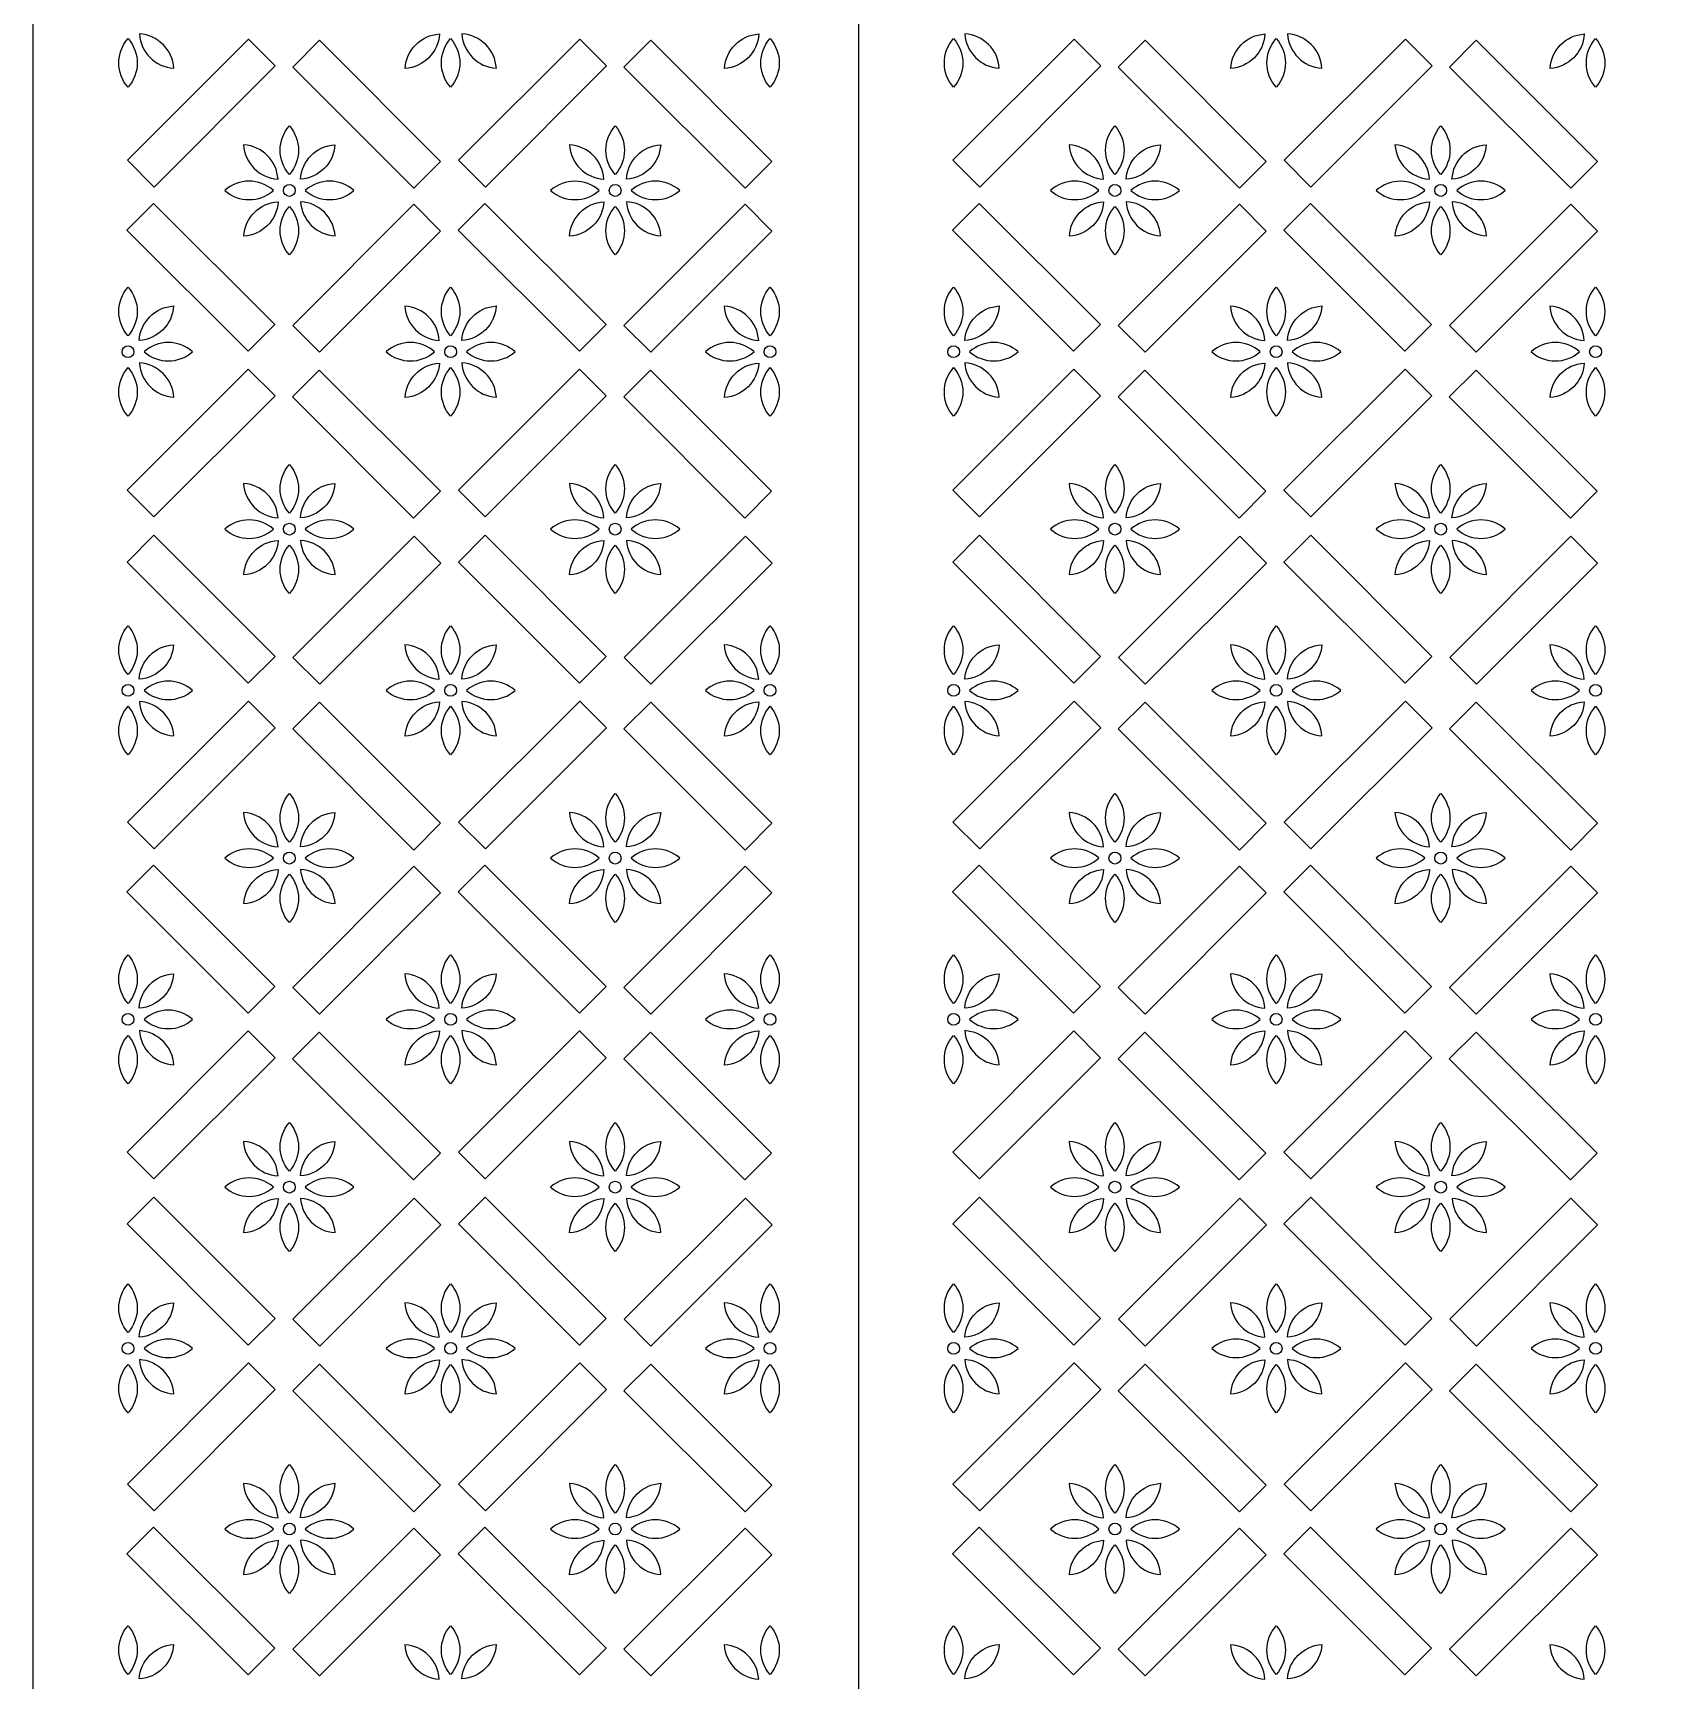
# Model space of a CAD drawing. Header units: millimetres. Extents: x 0 to 1000, y 0 to 2000.
# Drawn here: x 0 to 490, y 977.4 to 1476.2 of the extents above; entities that cross this region are included whole.
import ezdxf

# ---------------------------------------------------------------- set-up
doc = ezdxf.new("R2010")
doc.units = ezdxf.units.MM
doc.layers.add('Image', color=70, linetype='Continuous')

msp = doc.modelspace()

# ---------------------------------------------------------------- linework, layer by layer
at = {"layer": 'Image'}
msp.add_line((250, 2000), (250, 0), dxfattribs=at)
for points in [[(500, 2000), (0, 2000), (0, 0), (1000, 0), (1000, 2000)], [(28.6, 1437.64), (36.69, 1429.54), (73.38, 1466.23), (65.29, 1474.33)], [(123.45, 1437.3), (115.35, 1429.2), (78.66, 1465.89), (86.76, 1473.99)], [(128.91, 1437.64), (137.01, 1429.54), (173.7, 1466.23), (165.6, 1474.33)], [(223.76, 1437.3), (215.67, 1429.2), (178.98, 1465.89), (187.07, 1473.99)], [(278.6, 1437.64), (286.69, 1429.54), (323.38, 1466.23), (315.29, 1474.33)], [(373.45, 1437.3), (365.35, 1429.2), (328.66, 1465.89), (336.76, 1473.99)], [(378.91, 1437.64), (387.01, 1429.54), (423.7, 1466.23), (415.6, 1474.33)], [(473.76, 1437.3), (465.67, 1429.2), (428.98, 1465.89), (437.07, 1473.99)], [(28.45, 1416.51), (36.55, 1424.6), (73.24, 1387.91), (65.14, 1379.82)], [(123.45, 1416.21), (115.35, 1424.31), (78.66, 1387.62), (86.76, 1379.52)], [(128.77, 1416.51), (136.86, 1424.6), (173.55, 1387.91), (165.46, 1379.82)], [(223.76, 1416.21), (215.67, 1424.31), (178.98, 1387.62), (187.07, 1379.52)], [(278.45, 1416.51), (286.55, 1424.6), (323.24, 1387.91), (315.14, 1379.82)], [(373.45, 1416.21), (365.35, 1424.31), (328.66, 1387.62), (336.76, 1379.52)], [(378.77, 1416.51), (386.86, 1424.6), (423.55, 1387.91), (415.46, 1379.82)], [(473.76, 1416.21), (465.67, 1424.31), (428.98, 1387.62), (437.07, 1379.52)], [(28.53, 1337.72), (36.62, 1329.63), (73.31, 1366.32), (65.22, 1374.41)], [(123.38, 1337.39), (115.28, 1329.29), (78.59, 1365.98), (86.69, 1374.08)], [(128.84, 1337.72), (136.93, 1329.63), (173.62, 1366.32), (165.53, 1374.41)], [(223.69, 1337.39), (215.59, 1329.29), (178.9, 1365.98), (187, 1374.08)], [(278.53, 1337.72), (286.62, 1329.63), (323.31, 1366.32), (315.22, 1374.41)], [(373.38, 1337.39), (365.28, 1329.29), (328.59, 1365.98), (336.69, 1374.08)], [(378.84, 1337.72), (386.93, 1329.63), (423.62, 1366.32), (415.53, 1374.41)], [(473.69, 1337.39), (465.59, 1329.29), (428.9, 1365.98), (437, 1374.08)], [(28.53, 1315.96), (36.62, 1324.06), (73.31, 1287.37), (65.22, 1279.27)], [(123.52, 1315.67), (115.43, 1323.76), (78.74, 1287.07), (86.83, 1278.98)], [(128.84, 1315.96), (136.93, 1324.06), (173.62, 1287.37), (165.53, 1279.27)], [(223.83, 1315.67), (215.74, 1323.76), (179.05, 1287.07), (187.14, 1278.98)], [(278.53, 1315.96), (286.62, 1324.06), (323.31, 1287.37), (315.22, 1279.27)], [(373.52, 1315.67), (365.43, 1323.76), (328.74, 1287.07), (336.83, 1278.98)], [(378.84, 1315.96), (386.93, 1324.06), (423.62, 1287.37), (415.53, 1279.27)], [(473.83, 1315.67), (465.74, 1323.76), (429.05, 1287.07), (437.14, 1278.98)], [(28.6, 1237.18), (36.69, 1229.08), (73.38, 1265.78), (65.29, 1273.87)], [(123.45, 1236.84), (115.35, 1228.75), (78.66, 1265.44), (86.76, 1273.53)], [(128.91, 1237.18), (137.01, 1229.08), (173.7, 1265.78), (165.6, 1273.87)], [(223.76, 1236.84), (215.67, 1228.75), (178.98, 1265.44), (187.07, 1273.53)], [(278.6, 1237.18), (286.69, 1229.08), (323.38, 1265.78), (315.29, 1273.87)], [(373.45, 1236.84), (365.35, 1228.75), (328.66, 1265.44), (336.76, 1273.53)], [(378.91, 1237.18), (387.01, 1229.08), (423.7, 1265.78), (415.6, 1273.87)], [(473.76, 1236.84), (465.67, 1228.75), (428.98, 1265.44), (437.07, 1273.53)], [(28.45, 1216.05), (36.55, 1224.14), (73.24, 1187.45), (65.14, 1179.36)], [(123.45, 1215.76), (115.35, 1223.85), (78.66, 1187.16), (86.76, 1179.07)], [(128.77, 1216.05), (136.86, 1224.14), (173.55, 1187.45), (165.46, 1179.36)], [(223.76, 1215.76), (215.67, 1223.85), (178.98, 1187.16), (187.07, 1179.07)], [(278.45, 1216.05), (286.55, 1224.14), (323.24, 1187.45), (315.14, 1179.36)], [(373.45, 1215.76), (365.35, 1223.85), (328.66, 1187.16), (336.76, 1179.07)], [(378.77, 1216.05), (386.86, 1224.14), (423.55, 1187.45), (415.46, 1179.36)], [(473.76, 1215.76), (465.67, 1223.85), (428.98, 1187.16), (437.07, 1179.07)], [(28.53, 1137.27), (36.62, 1129.17), (73.31, 1165.86), (65.22, 1173.96)], [(123.38, 1136.93), (115.28, 1128.83), (78.59, 1165.52), (86.69, 1173.62)], [(128.84, 1137.27), (136.93, 1129.17), (173.62, 1165.86), (165.53, 1173.96)], [(223.69, 1136.93), (215.59, 1128.83), (178.9, 1165.52), (187, 1173.62)], [(278.53, 1137.27), (286.62, 1129.17), (323.31, 1165.86), (315.22, 1173.96)], [(373.38, 1136.93), (365.28, 1128.83), (328.59, 1165.52), (336.69, 1173.62)], [(378.84, 1137.27), (386.93, 1129.17), (423.62, 1165.86), (415.53, 1173.96)], [(473.69, 1136.93), (465.59, 1128.83), (428.9, 1165.52), (437, 1173.62)], [(28.53, 1115.51), (36.62, 1123.6), (73.31, 1086.91), (65.22, 1078.81)], [(123.52, 1115.21), (115.43, 1123.31), (78.74, 1086.62), (86.83, 1078.52)], [(128.84, 1115.51), (136.93, 1123.6), (173.62, 1086.91), (165.53, 1078.81)], [(223.83, 1115.21), (215.74, 1123.31), (179.05, 1086.62), (187.14, 1078.52)], [(278.53, 1115.51), (286.62, 1123.6), (323.31, 1086.91), (315.22, 1078.81)], [(373.52, 1115.21), (365.43, 1123.31), (328.74, 1086.62), (336.83, 1078.52)], [(378.84, 1115.51), (386.93, 1123.6), (423.62, 1086.91), (415.53, 1078.81)], [(473.83, 1115.21), (465.74, 1123.31), (429.05, 1086.62), (437.14, 1078.52)], [(28.6, 1036.72), (36.69, 1028.63), (73.38, 1065.32), (65.29, 1073.41)], [(123.45, 1036.38), (115.35, 1028.29), (78.66, 1064.98), (86.76, 1073.07)], [(128.91, 1036.72), (137.01, 1028.63), (173.7, 1065.32), (165.6, 1073.41)], [(223.76, 1036.38), (215.67, 1028.29), (178.98, 1064.98), (187.07, 1073.07)], [(278.6, 1036.72), (286.69, 1028.63), (323.38, 1065.32), (315.29, 1073.41)], [(373.45, 1036.38), (365.35, 1028.29), (328.66, 1064.98), (336.76, 1073.07)], [(378.91, 1036.72), (387.01, 1028.63), (423.7, 1065.32), (415.6, 1073.41)], [(473.76, 1036.38), (465.67, 1028.29), (428.98, 1064.98), (437.07, 1073.07)], [(28.45, 1015.59), (36.55, 1023.69), (73.24, 987), (65.14, 978.9)], [(123.45, 1015.3), (115.35, 1023.39), (78.66, 986.7), (86.76, 978.61)], [(128.77, 1015.59), (136.86, 1023.69), (173.55, 987), (165.46, 978.9)], [(223.76, 1015.3), (215.67, 1023.39), (178.98, 986.7), (187.07, 978.61)], [(278.45, 1015.59), (286.55, 1023.69), (323.24, 987), (315.14, 978.9)], [(373.45, 1015.3), (365.35, 1023.39), (328.66, 986.7), (336.76, 978.61)], [(378.77, 1015.59), (386.86, 1023.69), (423.55, 987), (415.46, 978.9)], [(473.76, 1015.3), (465.67, 1023.39), (428.98, 986.7), (437.07, 978.61)]]:
    msp.add_lwpolyline(points, close=True, dxfattribs=at)
for points in [[(28.79, 1459.78, -0.380423), (28.79, 1474.49, -0.380423)], [(42.64, 1465.53, 0.380423), (32.22, 1475.91, 0.380423)], [(123.07, 1475.9, -0.380423), (112.7, 1465.48, -0.380423)], [(126.48, 1459.78, -0.380423), (126.48, 1474.49, -0.380423)], [(140.33, 1465.53, 0.380423), (129.91, 1475.91, 0.380423)], [(219.79, 1475.9, -0.380423), (209.41, 1465.48, -0.380423)], [(223.2, 1459.78, -0.380423), (223.2, 1474.49, -0.380423)], [(278.79, 1459.78, -0.380423), (278.79, 1474.49, -0.380423)], [(292.64, 1465.53, 0.380423), (282.22, 1475.91, 0.380423)], [(373.07, 1475.9, -0.380423), (362.7, 1465.48, -0.380423)], [(376.48, 1459.78, -0.380423), (376.48, 1474.49, -0.380423)], [(390.33, 1465.53, 0.380423), (379.91, 1475.91, 0.380423)], [(469.79, 1475.9, -0.380423), (459.41, 1465.48, -0.380423)], [(473.2, 1459.78, -0.380423), (473.2, 1474.49, -0.380423)], [(77.64, 1433.35, -0.380423), (77.64, 1448.06, -0.380423)], [(176.31, 1433.35, -0.380423), (176.31, 1448.06, -0.380423)], [(327.64, 1433.35, -0.380423), (327.64, 1448.06, -0.380423)], [(426.31, 1433.35, -0.380423), (426.31, 1448.06, -0.380423)], [(74.21, 1431.93, 0.380423), (63.79, 1442.31, 0.380423)], [(91.43, 1442.36, -0.380423), (81.05, 1431.94, -0.380423)], [(172.88, 1431.93, 0.380423), (162.46, 1442.31, 0.380423)], [(190.09, 1442.36, -0.380423), (179.72, 1431.94, -0.380423)], [(324.21, 1431.93, 0.380423), (313.79, 1442.31, 0.380423)], [(341.43, 1442.36, -0.380423), (331.05, 1431.94, -0.380423)], [(422.88, 1431.93, 0.380423), (412.46, 1442.31, 0.380423)], [(440.09, 1442.36, -0.380423), (429.72, 1431.94, -0.380423)], [(58.1, 1428.52, 0.380423), (72.81, 1428.52, 0.380423)], [(82.47, 1428.52, 0.380423), (97.18, 1428.52, 0.380423)], [(156.77, 1428.52, 0.380423), (171.47, 1428.52, 0.380423)], [(181.14, 1428.52, 0.380423), (195.85, 1428.52, 0.380423)], [(308.1, 1428.52, 0.380423), (322.81, 1428.52, 0.380423)], [(332.47, 1428.52, 0.380423), (347.18, 1428.52, 0.380423)], [(406.77, 1428.52, 0.380423), (421.47, 1428.52, 0.380423)], [(431.14, 1428.52, 0.380423), (445.85, 1428.52, 0.380423)], [(74.23, 1425.1, -0.380423), (63.85, 1414.68, -0.380423)], [(77.64, 1408.98, -0.380423), (77.64, 1423.69, -0.380423)], [(91.48, 1414.73, 0.380423), (81.06, 1425.11, 0.380423)], [(172.9, 1425.1, -0.380423), (162.52, 1414.68, -0.380423)], [(176.31, 1408.98, -0.380423), (176.31, 1423.69, -0.380423)], [(190.15, 1414.73, 0.380423), (179.73, 1425.11, 0.380423)], [(324.23, 1425.1, -0.380423), (313.85, 1414.68, -0.380423)], [(327.64, 1408.98, -0.380423), (327.64, 1423.69, -0.380423)], [(341.48, 1414.73, 0.380423), (331.06, 1425.11, 0.380423)], [(422.9, 1425.1, -0.380423), (412.52, 1414.68, -0.380423)], [(426.31, 1408.98, -0.380423), (426.31, 1423.69, -0.380423)], [(440.15, 1414.73, 0.380423), (429.73, 1425.11, 0.380423)], [(28.79, 1384.51, -0.380423), (28.79, 1399.21, -0.380423)], [(126.48, 1384.51, -0.380423), (126.48, 1399.21, -0.380423)], [(223.2, 1384.51, -0.380423), (223.2, 1399.21, -0.380423)], [(278.79, 1384.51, -0.380423), (278.79, 1399.21, -0.380423)], [(376.48, 1384.51, -0.380423), (376.48, 1399.21, -0.380423)], [(473.2, 1384.51, -0.380423), (473.2, 1399.21, -0.380423)], [(42.58, 1393.52, -0.380423), (32.2, 1383.1, -0.380423)], [(123.06, 1383.08, 0.380423), (112.64, 1393.46, 0.380423)], [(140.27, 1393.52, -0.380423), (129.89, 1383.1, -0.380423)], [(219.77, 1383.08, 0.380423), (209.35, 1393.46, 0.380423)], [(292.58, 1393.52, -0.380423), (282.2, 1383.1, -0.380423)], [(373.06, 1383.08, 0.380423), (362.64, 1393.46, 0.380423)], [(390.27, 1393.52, -0.380423), (379.89, 1383.1, -0.380423)], [(469.77, 1383.08, 0.380423), (459.35, 1393.46, 0.380423)], [(33.63, 1379.67, 0.380423), (48.33, 1379.67, 0.380423)], [(106.95, 1379.67, 0.380423), (121.65, 1379.67, 0.380423)], [(131.32, 1379.67, 0.380423), (146.02, 1379.67, 0.380423)], [(203.66, 1379.67, 0.380423), (218.37, 1379.67, 0.380423)], [(283.63, 1379.67, 0.380423), (298.33, 1379.67, 0.380423)], [(356.95, 1379.67, 0.380423), (371.65, 1379.67, 0.380423)], [(381.32, 1379.67, 0.380423), (396.02, 1379.67, 0.380423)], [(453.66, 1379.67, 0.380423), (468.37, 1379.67, 0.380423)], [(28.79, 1360.14, -0.380423), (28.79, 1374.84, -0.380423)], [(42.64, 1365.89, 0.380423), (32.22, 1376.26, 0.380423)], [(123.07, 1376.25, -0.380423), (112.7, 1365.83, -0.380423)], [(126.48, 1360.14, -0.380423), (126.48, 1374.84, -0.380423)], [(140.33, 1365.89, 0.380423), (129.91, 1376.26, 0.380423)], [(219.79, 1376.25, -0.380423), (209.41, 1365.83, -0.380423)], [(223.2, 1360.14, -0.380423), (223.2, 1374.84, -0.380423)], [(278.79, 1360.14, -0.380423), (278.79, 1374.84, -0.380423)], [(292.64, 1365.89, 0.380423), (282.22, 1376.26, 0.380423)], [(373.07, 1376.25, -0.380423), (362.7, 1365.83, -0.380423)], [(376.48, 1360.14, -0.380423), (376.48, 1374.84, -0.380423)], [(390.33, 1365.89, 0.380423), (379.91, 1376.26, 0.380423)], [(469.79, 1376.25, -0.380423), (459.41, 1365.83, -0.380423)], [(473.2, 1360.14, -0.380423), (473.2, 1374.84, -0.380423)], [(77.64, 1330.78, -0.380423), (77.64, 1345.48, -0.380423)], [(176.31, 1330.78, -0.380423), (176.31, 1345.48, -0.380423)], [(327.64, 1330.78, -0.380423), (327.64, 1345.48, -0.380423)], [(426.31, 1330.78, -0.380423), (426.31, 1345.48, -0.380423)], [(74.21, 1329.35, 0.380423), (63.79, 1339.73, 0.380423)], [(91.43, 1339.79, -0.380423), (81.05, 1329.37, -0.380423)], [(172.88, 1329.35, 0.380423), (162.46, 1339.73, 0.380423)], [(190.09, 1339.79, -0.380423), (179.72, 1329.37, -0.380423)], [(324.21, 1329.35, 0.380423), (313.79, 1339.73, 0.380423)], [(341.43, 1339.79, -0.380423), (331.05, 1329.37, -0.380423)], [(422.88, 1329.35, 0.380423), (412.46, 1339.73, 0.380423)], [(440.09, 1339.79, -0.380423), (429.72, 1329.37, -0.380423)], [(58.1, 1325.94, 0.380423), (72.81, 1325.94, 0.380423)], [(82.47, 1325.94, 0.380423), (97.18, 1325.94, 0.380423)], [(156.77, 1325.94, 0.380423), (171.47, 1325.94, 0.380423)], [(181.14, 1325.94, 0.380423), (195.85, 1325.94, 0.380423)], [(308.1, 1325.94, 0.380423), (322.81, 1325.94, 0.380423)], [(332.47, 1325.94, 0.380423), (347.18, 1325.94, 0.380423)], [(406.77, 1325.94, 0.380423), (421.47, 1325.94, 0.380423)], [(431.14, 1325.94, 0.380423), (445.85, 1325.94, 0.380423)], [(74.23, 1322.52, -0.380423), (63.85, 1312.1, -0.380423)], [(91.48, 1312.16, 0.380423), (81.06, 1322.53, 0.380423)], [(172.9, 1322.52, -0.380423), (162.52, 1312.1, -0.380423)], [(190.15, 1312.16, 0.380423), (179.73, 1322.53, 0.380423)], [(324.23, 1322.52, -0.380423), (313.85, 1312.1, -0.380423)], [(341.48, 1312.16, 0.380423), (331.06, 1322.53, 0.380423)], [(422.9, 1322.52, -0.380423), (412.52, 1312.1, -0.380423)], [(440.15, 1312.16, 0.380423), (429.73, 1322.53, 0.380423)], [(77.64, 1306.41, -0.380423), (77.64, 1321.11, -0.380423)], [(176.31, 1306.41, -0.380423), (176.31, 1321.11, -0.380423)], [(327.64, 1306.41, -0.380423), (327.64, 1321.11, -0.380423)], [(426.31, 1306.41, -0.380423), (426.31, 1321.11, -0.380423)], [(28.79, 1281.93, -0.380423), (28.79, 1296.64, -0.380423)], [(126.48, 1281.93, -0.380423), (126.48, 1296.64, -0.380423)], [(223.2, 1281.93, -0.380423), (223.2, 1296.64, -0.380423)], [(278.79, 1281.93, -0.380423), (278.79, 1296.64, -0.380423)], [(376.48, 1281.93, -0.380423), (376.48, 1296.64, -0.380423)], [(473.2, 1281.93, -0.380423), (473.2, 1296.64, -0.380423)], [(42.58, 1290.94, -0.380423), (32.2, 1280.52, -0.380423)], [(123.06, 1280.51, 0.380423), (112.64, 1290.89, 0.380423)], [(140.27, 1290.94, -0.380423), (129.89, 1280.52, -0.380423)], [(219.77, 1280.51, 0.380423), (209.35, 1290.89, 0.380423)], [(292.58, 1290.94, -0.380423), (282.2, 1280.52, -0.380423)], [(373.06, 1280.51, 0.380423), (362.64, 1290.89, 0.380423)], [(390.27, 1290.94, -0.380423), (379.89, 1280.52, -0.380423)], [(469.77, 1280.51, 0.380423), (459.35, 1290.89, 0.380423)], [(33.63, 1277.1, 0.380423), (48.33, 1277.1, 0.380423)], [(106.95, 1277.1, 0.380423), (121.65, 1277.1, 0.380423)], [(131.32, 1277.1, 0.380423), (146.02, 1277.1, 0.380423)], [(203.66, 1277.1, 0.380423), (218.37, 1277.1, 0.380423)], [(283.63, 1277.1, 0.380423), (298.33, 1277.1, 0.380423)], [(356.95, 1277.1, 0.380423), (371.65, 1277.1, 0.380423)], [(381.32, 1277.1, 0.380423), (396.02, 1277.1, 0.380423)], [(453.66, 1277.1, 0.380423), (468.37, 1277.1, 0.380423)], [(28.79, 1257.56, -0.380423), (28.79, 1272.27, -0.380423)], [(42.64, 1263.31, 0.380423), (32.22, 1273.69, 0.380423)], [(123.07, 1273.67, -0.380423), (112.7, 1263.25, -0.380423)], [(126.48, 1257.56, -0.380423), (126.48, 1272.27, -0.380423)], [(140.33, 1263.31, 0.380423), (129.91, 1273.69, 0.380423)], [(219.79, 1273.67, -0.380423), (209.41, 1263.25, -0.380423)], [(223.2, 1257.56, -0.380423), (223.2, 1272.27, -0.380423)], [(278.79, 1257.56, -0.380423), (278.79, 1272.27, -0.380423)], [(292.64, 1263.31, 0.380423), (282.22, 1273.69, 0.380423)], [(373.07, 1273.67, -0.380423), (362.7, 1263.25, -0.380423)], [(376.48, 1257.56, -0.380423), (376.48, 1272.27, -0.380423)], [(390.33, 1263.31, 0.380423), (379.91, 1273.69, 0.380423)], [(469.79, 1273.67, -0.380423), (459.41, 1263.25, -0.380423)], [(473.2, 1257.56, -0.380423), (473.2, 1272.27, -0.380423)], [(77.64, 1231.13, -0.380423), (77.64, 1245.84, -0.380423)], [(176.31, 1231.13, -0.380423), (176.31, 1245.84, -0.380423)], [(327.64, 1231.13, -0.380423), (327.64, 1245.84, -0.380423)], [(426.31, 1231.13, -0.380423), (426.31, 1245.84, -0.380423)], [(74.21, 1229.71, 0.380423), (63.79, 1240.09, 0.380423)], [(91.43, 1240.14, -0.380423), (81.05, 1229.72, -0.380423)], [(172.88, 1229.71, 0.380423), (162.46, 1240.09, 0.380423)], [(190.09, 1240.14, -0.380423), (179.72, 1229.72, -0.380423)], [(324.21, 1229.71, 0.380423), (313.79, 1240.09, 0.380423)], [(341.43, 1240.14, -0.380423), (331.05, 1229.72, -0.380423)], [(422.88, 1229.71, 0.380423), (412.46, 1240.09, 0.380423)], [(440.09, 1240.14, -0.380423), (429.72, 1229.72, -0.380423)], [(58.1, 1226.3, 0.380423), (72.81, 1226.3, 0.380423)], [(82.47, 1226.3, 0.380423), (97.18, 1226.3, 0.380423)], [(156.77, 1226.3, 0.380423), (171.47, 1226.3, 0.380423)], [(181.14, 1226.3, 0.380423), (195.85, 1226.3, 0.380423)], [(308.1, 1226.3, 0.380423), (322.81, 1226.3, 0.380423)], [(332.47, 1226.3, 0.380423), (347.18, 1226.3, 0.380423)], [(406.77, 1226.3, 0.380423), (421.47, 1226.3, 0.380423)], [(431.14, 1226.3, 0.380423), (445.85, 1226.3, 0.380423)], [(74.23, 1222.88, -0.380423), (63.85, 1212.45, -0.380423)], [(91.48, 1212.51, 0.380423), (81.06, 1222.89, 0.380423)], [(172.9, 1222.88, -0.380423), (162.52, 1212.45, -0.380423)], [(190.15, 1212.51, 0.380423), (179.73, 1222.89, 0.380423)], [(324.23, 1222.88, -0.380423), (313.85, 1212.45, -0.380423)], [(341.48, 1212.51, 0.380423), (331.06, 1222.89, 0.380423)], [(422.9, 1222.88, -0.380423), (412.52, 1212.45, -0.380423)], [(440.15, 1212.51, 0.380423), (429.73, 1222.89, 0.380423)], [(77.64, 1206.76, -0.380423), (77.64, 1221.47, -0.380423)], [(176.31, 1206.76, -0.380423), (176.31, 1221.47, -0.380423)], [(327.64, 1206.76, -0.380423), (327.64, 1221.47, -0.380423)], [(426.31, 1206.76, -0.380423), (426.31, 1221.47, -0.380423)], [(28.79, 1182.29, -0.380423), (28.79, 1196.99, -0.380423)], [(126.48, 1182.29, -0.380423), (126.48, 1196.99, -0.380423)], [(223.2, 1182.29, -0.380423), (223.2, 1196.99, -0.380423)], [(278.79, 1182.29, -0.380423), (278.79, 1196.99, -0.380423)], [(376.48, 1182.29, -0.380423), (376.48, 1196.99, -0.380423)], [(473.2, 1182.29, -0.380423), (473.2, 1196.99, -0.380423)], [(42.58, 1191.3, -0.380423), (32.2, 1180.88, -0.380423)], [(123.06, 1180.86, 0.380423), (112.64, 1191.24, 0.380423)], [(140.27, 1191.3, -0.380423), (129.89, 1180.88, -0.380423)], [(219.77, 1180.86, 0.380423), (209.35, 1191.24, 0.380423)], [(292.58, 1191.3, -0.380423), (282.2, 1180.88, -0.380423)], [(373.06, 1180.86, 0.380423), (362.64, 1191.24, 0.380423)], [(390.27, 1191.3, -0.380423), (379.89, 1180.88, -0.380423)], [(469.77, 1180.86, 0.380423), (459.35, 1191.24, 0.380423)], [(33.63, 1177.45, 0.380423), (48.33, 1177.45, 0.380423)], [(106.95, 1177.45, 0.380423), (121.65, 1177.45, 0.380423)], [(131.32, 1177.45, 0.380423), (146.02, 1177.45, 0.380423)], [(203.66, 1177.45, 0.380423), (218.37, 1177.45, 0.380423)], [(283.63, 1177.45, 0.380423), (298.33, 1177.45, 0.380423)], [(356.95, 1177.45, 0.380423), (371.65, 1177.45, 0.380423)], [(381.32, 1177.45, 0.380423), (396.02, 1177.45, 0.380423)], [(453.66, 1177.45, 0.380423), (468.37, 1177.45, 0.380423)], [(28.79, 1157.92, -0.380423), (28.79, 1172.62, -0.380423)], [(42.64, 1163.67, 0.380423), (32.22, 1174.04, 0.380423)], [(123.07, 1174.03, -0.380423), (112.7, 1163.61, -0.380423)], [(126.48, 1157.92, -0.380423), (126.48, 1172.62, -0.380423)], [(140.33, 1163.67, 0.380423), (129.91, 1174.04, 0.380423)], [(219.79, 1174.03, -0.380423), (209.41, 1163.61, -0.380423)], [(223.2, 1157.92, -0.380423), (223.2, 1172.62, -0.380423)], [(278.79, 1157.92, -0.380423), (278.79, 1172.62, -0.380423)], [(292.64, 1163.67, 0.380423), (282.22, 1174.04, 0.380423)], [(373.07, 1174.03, -0.380423), (362.7, 1163.61, -0.380423)], [(376.48, 1157.92, -0.380423), (376.48, 1172.62, -0.380423)], [(390.33, 1163.67, 0.380423), (379.91, 1174.04, 0.380423)], [(469.79, 1174.03, -0.380423), (459.41, 1163.61, -0.380423)], [(473.2, 1157.92, -0.380423), (473.2, 1172.62, -0.380423)], [(77.64, 1131.49, -0.380423), (77.64, 1146.19, -0.380423)], [(176.31, 1131.49, -0.380423), (176.31, 1146.19, -0.380423)], [(327.64, 1131.49, -0.380423), (327.64, 1146.19, -0.380423)], [(426.31, 1131.49, -0.380423), (426.31, 1146.19, -0.380423)], [(74.21, 1130.06, 0.380423), (63.79, 1140.44, 0.380423)], [(91.43, 1140.5, -0.380423), (81.05, 1130.08, -0.380423)], [(172.88, 1130.06, 0.380423), (162.46, 1140.44, 0.380423)], [(190.09, 1140.5, -0.380423), (179.72, 1130.08, -0.380423)], [(324.21, 1130.06, 0.380423), (313.79, 1140.44, 0.380423)], [(341.43, 1140.5, -0.380423), (331.05, 1130.08, -0.380423)], [(422.88, 1130.06, 0.380423), (412.46, 1140.44, 0.380423)], [(440.09, 1140.5, -0.380423), (429.72, 1130.08, -0.380423)], [(58.1, 1126.65, 0.380423), (72.81, 1126.65, 0.380423)], [(82.47, 1126.65, 0.380423), (97.18, 1126.65, 0.380423)], [(156.77, 1126.65, 0.380423), (171.47, 1126.65, 0.380423)], [(181.14, 1126.65, 0.380423), (195.85, 1126.65, 0.380423)], [(308.1, 1126.65, 0.380423), (322.81, 1126.65, 0.380423)], [(332.47, 1126.65, 0.380423), (347.18, 1126.65, 0.380423)], [(406.77, 1126.65, 0.380423), (421.47, 1126.65, 0.380423)], [(431.14, 1126.65, 0.380423), (445.85, 1126.65, 0.380423)], [(74.23, 1123.23, -0.380423), (63.85, 1112.81, -0.380423)], [(91.48, 1112.87, 0.380423), (81.06, 1123.24, 0.380423)], [(172.9, 1123.23, -0.380423), (162.52, 1112.81, -0.380423)], [(190.15, 1112.87, 0.380423), (179.73, 1123.24, 0.380423)], [(324.23, 1123.23, -0.380423), (313.85, 1112.81, -0.380423)], [(341.48, 1112.87, 0.380423), (331.06, 1123.24, 0.380423)], [(422.9, 1123.23, -0.380423), (412.52, 1112.81, -0.380423)], [(440.15, 1112.87, 0.380423), (429.73, 1123.24, 0.380423)], [(77.64, 1107.12, -0.380423), (77.64, 1121.82, -0.380423)], [(176.31, 1107.12, -0.380423), (176.31, 1121.82, -0.380423)], [(327.64, 1107.12, -0.380423), (327.64, 1121.82, -0.380423)], [(426.31, 1107.12, -0.380423), (426.31, 1121.82, -0.380423)], [(28.79, 1082.64, -0.380423), (28.79, 1097.35, -0.380423)], [(126.48, 1082.64, -0.380423), (126.48, 1097.35, -0.380423)], [(223.2, 1082.64, -0.380423), (223.2, 1097.35, -0.380423)], [(278.79, 1082.64, -0.380423), (278.79, 1097.35, -0.380423)], [(376.48, 1082.64, -0.380423), (376.48, 1097.35, -0.380423)], [(473.2, 1082.64, -0.380423), (473.2, 1097.35, -0.380423)], [(42.58, 1091.65, -0.380423), (32.2, 1081.23, -0.380423)], [(123.06, 1081.22, 0.380423), (112.64, 1091.6, 0.380423)], [(140.27, 1091.65, -0.380423), (129.89, 1081.23, -0.380423)], [(219.77, 1081.22, 0.380423), (209.35, 1091.6, 0.380423)], [(292.58, 1091.65, -0.380423), (282.2, 1081.23, -0.380423)], [(373.06, 1081.22, 0.380423), (362.64, 1091.6, 0.380423)], [(390.27, 1091.65, -0.380423), (379.89, 1081.23, -0.380423)], [(469.77, 1081.22, 0.380423), (459.35, 1091.6, 0.380423)], [(33.63, 1077.81, 0.380423), (48.33, 1077.81, 0.380423)], [(106.95, 1077.81, 0.380423), (121.65, 1077.81, 0.380423)], [(131.32, 1077.81, 0.380423), (146.02, 1077.81, 0.380423)], [(203.66, 1077.81, 0.380423), (218.37, 1077.81, 0.380423)], [(283.63, 1077.81, 0.380423), (298.33, 1077.81, 0.380423)], [(356.95, 1077.81, 0.380423), (371.65, 1077.81, 0.380423)], [(381.32, 1077.81, 0.380423), (396.02, 1077.81, 0.380423)], [(453.66, 1077.81, 0.380423), (468.37, 1077.81, 0.380423)], [(28.79, 1058.27, -0.380423), (28.79, 1072.98, -0.380423)], [(42.64, 1064.02, 0.380423), (32.22, 1074.4, 0.380423)], [(123.07, 1074.38, -0.380423), (112.7, 1063.96, -0.380423)], [(126.48, 1058.27, -0.380423), (126.48, 1072.98, -0.380423)], [(140.33, 1064.02, 0.380423), (129.91, 1074.4, 0.380423)], [(219.79, 1074.38, -0.380423), (209.41, 1063.96, -0.380423)], [(223.2, 1058.27, -0.380423), (223.2, 1072.98, -0.380423)], [(278.79, 1058.27, -0.380423), (278.79, 1072.98, -0.380423)], [(292.64, 1064.02, 0.380423), (282.22, 1074.4, 0.380423)], [(373.07, 1074.38, -0.380423), (362.7, 1063.96, -0.380423)], [(376.48, 1058.27, -0.380423), (376.48, 1072.98, -0.380423)], [(390.33, 1064.02, 0.380423), (379.91, 1074.4, 0.380423)], [(469.79, 1074.38, -0.380423), (459.41, 1063.96, -0.380423)], [(473.2, 1058.27, -0.380423), (473.2, 1072.98, -0.380423)], [(77.64, 1027.93, -0.380423), (77.64, 1042.64, -0.380423)], [(176.31, 1027.93, -0.380423), (176.31, 1042.64, -0.380423)], [(327.64, 1027.93, -0.380423), (327.64, 1042.64, -0.380423)], [(426.31, 1027.93, -0.380423), (426.31, 1042.64, -0.380423)], [(74.21, 1026.51, 0.380423), (63.79, 1036.89, 0.380423)], [(91.43, 1036.95, -0.380423), (81.05, 1026.53, -0.380423)], [(172.88, 1026.51, 0.380423), (162.46, 1036.89, 0.380423)], [(190.09, 1036.95, -0.380423), (179.72, 1026.53, -0.380423)], [(324.21, 1026.51, 0.380423), (313.79, 1036.89, 0.380423)], [(341.43, 1036.95, -0.380423), (331.05, 1026.53, -0.380423)], [(422.88, 1026.51, 0.380423), (412.46, 1036.89, 0.380423)], [(440.09, 1036.95, -0.380423), (429.72, 1026.53, -0.380423)], [(58.1, 1023.1, 0.380423), (72.81, 1023.1, 0.380423)], [(82.47, 1023.1, 0.380423), (97.18, 1023.1, 0.380423)], [(156.77, 1023.1, 0.380423), (171.47, 1023.1, 0.380423)], [(181.14, 1023.1, 0.380423), (195.85, 1023.1, 0.380423)], [(308.1, 1023.1, 0.380423), (322.81, 1023.1, 0.380423)], [(332.47, 1023.1, 0.380423), (347.18, 1023.1, 0.380423)], [(406.77, 1023.1, 0.380423), (421.47, 1023.1, 0.380423)], [(431.14, 1023.1, 0.380423), (445.85, 1023.1, 0.380423)], [(74.23, 1019.68, -0.380423), (63.85, 1009.26, -0.380423)], [(77.64, 1003.56, -0.380423), (77.64, 1018.27, -0.380423)], [(91.48, 1009.31, 0.380423), (81.06, 1019.69, 0.380423)], [(172.9, 1019.68, -0.380423), (162.52, 1009.26, -0.380423)], [(176.31, 1003.56, -0.380423), (176.31, 1018.27, -0.380423)], [(190.15, 1009.31, 0.380423), (179.73, 1019.69, 0.380423)], [(324.23, 1019.68, -0.380423), (313.85, 1009.26, -0.380423)], [(327.64, 1003.56, -0.380423), (327.64, 1018.27, -0.380423)], [(341.48, 1009.31, 0.380423), (331.06, 1019.69, 0.380423)], [(422.9, 1019.68, -0.380423), (412.52, 1009.26, -0.380423)], [(426.31, 1003.56, -0.380423), (426.31, 1018.27, -0.380423)], [(440.15, 1009.31, 0.380423), (429.73, 1019.69, 0.380423)], [(28.79, 979.09, -0.380423), (28.79, 993.79, -0.380423)], [(126.48, 979.09, -0.380423), (126.48, 993.79, -0.380423)], [(223.2, 979.09, -0.380423), (223.2, 993.79, -0.380423)], [(278.79, 979.09, -0.380423), (278.79, 993.79, -0.380423)], [(376.48, 979.09, -0.380423), (376.48, 993.79, -0.380423)], [(473.2, 979.09, -0.380423), (473.2, 993.79, -0.380423)], [(42.58, 988.1, -0.380423), (32.2, 977.68, -0.380423)], [(123.06, 977.67, 0.380423), (112.64, 988.04, 0.380423)], [(140.27, 988.1, -0.380423), (129.89, 977.68, -0.380423)], [(219.77, 977.67, 0.380423), (209.35, 988.04, 0.380423)], [(292.58, 988.1, -0.380423), (282.2, 977.68, -0.380423)], [(373.06, 977.67, 0.380423), (362.64, 988.04, 0.380423)], [(390.27, 988.1, -0.380423), (379.89, 977.68, -0.380423)], [(469.77, 977.67, 0.380423), (459.35, 988.04, 0.380423)]]:
    msp.add_lwpolyline(points, format="xyb", close=True, dxfattribs=at)
for centre in [(77.64, 1428.52), (176.31, 1428.52), (327.64, 1428.52), (426.31, 1428.52), (28.79, 1379.67), (126.48, 1379.67), (223.2, 1379.67), (278.79, 1379.67), (376.48, 1379.67), (473.2, 1379.67), (77.64, 1325.94), (176.31, 1325.94), (327.64, 1325.94), (426.31, 1325.94), (28.79, 1277.1), (126.48, 1277.1), (223.2, 1277.1), (278.79, 1277.1), (376.48, 1277.1), (473.2, 1277.1), (77.64, 1226.3), (176.31, 1226.3), (327.64, 1226.3), (426.31, 1226.3), (28.79, 1177.45), (126.48, 1177.45), (223.2, 1177.45), (278.79, 1177.45), (376.48, 1177.45), (473.2, 1177.45), (77.64, 1126.65), (176.31, 1126.65), (327.64, 1126.65), (426.31, 1126.65), (28.79, 1077.81), (126.48, 1077.81), (223.2, 1077.81), (278.79, 1077.81), (376.48, 1077.81), (473.2, 1077.81), (77.64, 1023.1), (176.31, 1023.1), (327.64, 1023.1), (426.31, 1023.1)]:
    msp.add_circle(centre, 1.79, dxfattribs=at)

doc.saveas('drawing.dxf')
